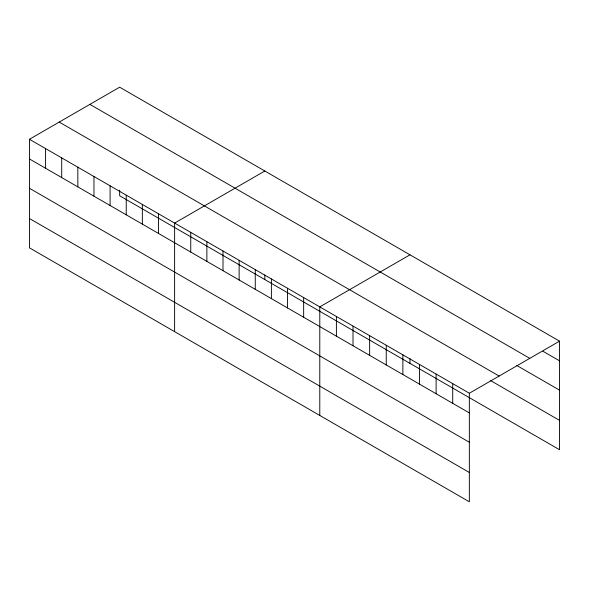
<?xml version="1.0" encoding="UTF-8"?>
<svg xmlns="http://www.w3.org/2000/svg" width="589" height="589" viewBox="0 0 589 589"><rect width="100%" height="100%" fill="white"/><g stroke="black" fill="none" stroke-linecap="round" stroke-linejoin="round"><path stroke-width="0.88" d="M29.45 139.269L469.345 393.238L469.345 501.806L29.45 247.836L29.45 139.269L119.655 87.194L559.55 341.164L559.55 449.731L119.655 195.762L119.655 190.254M264.822 171.001L174.616 223.084L174.616 331.651M409.988 254.816L319.783 306.891L319.783 415.459M469.345 393.238L559.55 341.164M542.933 351.243L559.55 360.836M89.889 104.378L529.783 358.348M516.818 365.497L559.55 390.168M59.217 122.085L499.111 376.054M490.703 380.649L559.55 420.391M29.45 158.942L469.345 412.918M29.45 188.281L469.345 442.251M29.45 218.504L469.345 472.474M452.727 383.645L452.727 403.325M436.11 374.052L436.11 393.724M419.493 364.458L419.493 384.131M409.988 358.797L409.988 363.376M402.876 354.865L402.876 374.538M386.251 345.272L386.251 364.944M369.634 335.678L369.634 355.351M353.017 326.078L353.017 345.758M336.4 316.484L336.4 336.157M303.652 297.578L303.652 317.25M287.52 288.264L287.52 307.944M271.389 278.958L271.389 298.63M264.822 274.982L264.822 279.569M255.265 269.644L255.265 289.317M239.134 260.331L239.134 280.003M223.003 251.017L223.003 270.69M206.872 241.704L206.872 261.376M190.748 232.39L190.748 252.07M158.485 213.77L158.485 233.443M142.354 204.457L142.354 224.129M126.23 195.143L126.23 214.816M110.099 185.829L110.099 205.509M93.968 176.523L93.968 196.196M77.836 167.21L77.836 186.882M61.712 157.896L61.712 177.569M45.581 148.583L45.581 168.255"/></g></svg>
